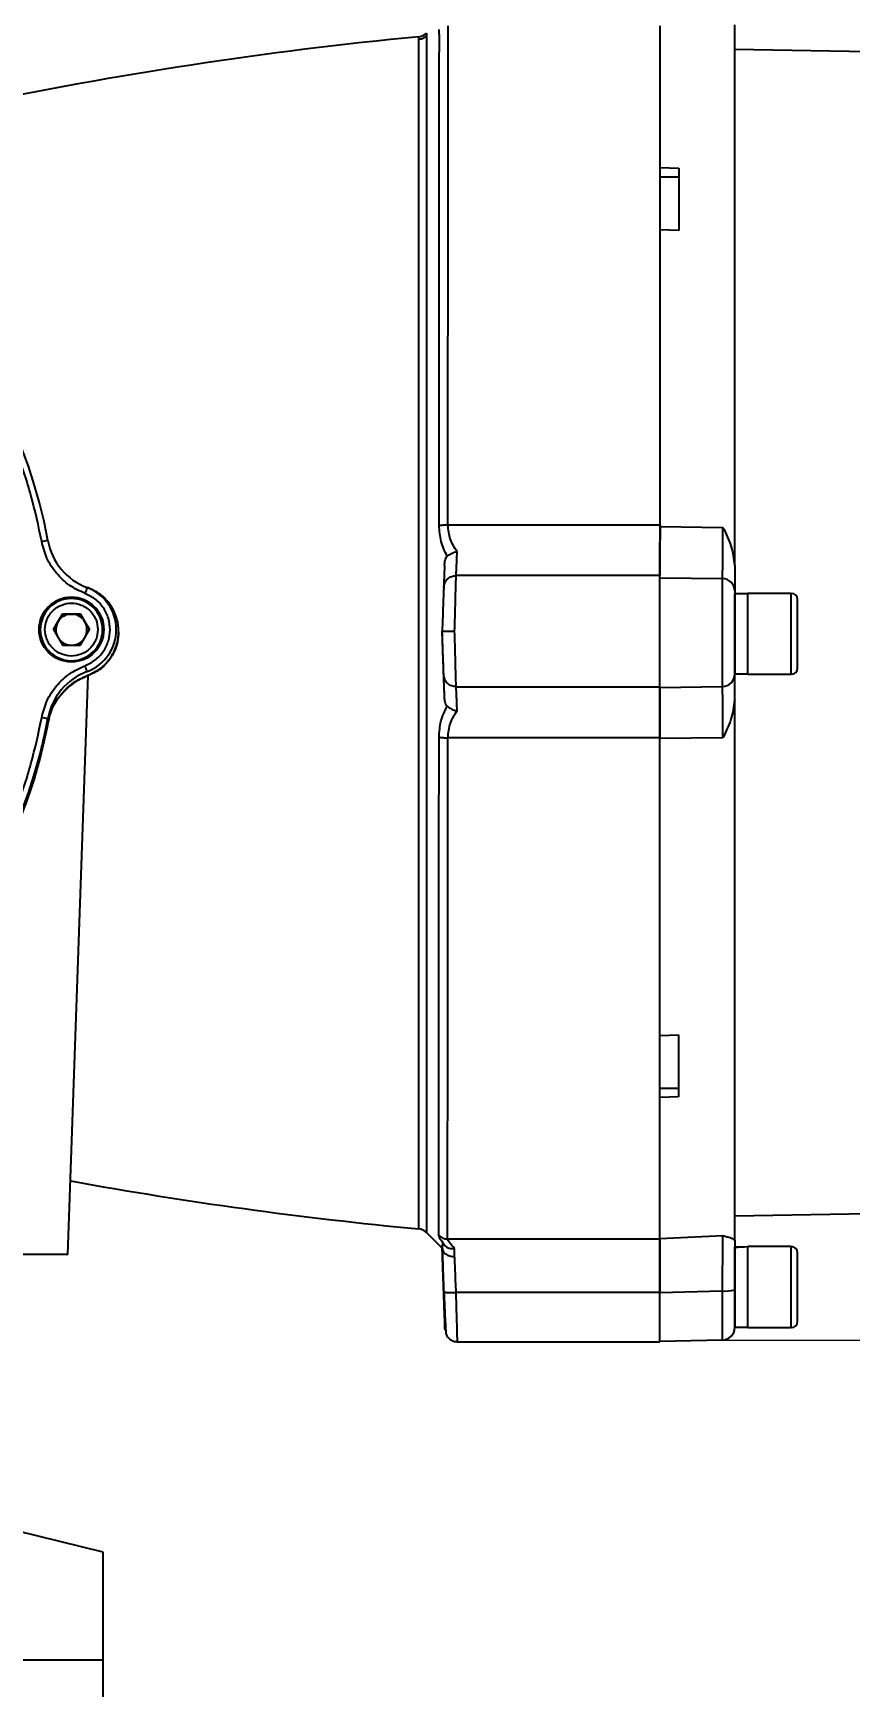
# Model space of a CAD drawing. Header units: millimetres. Extents: x 5659 to 7608, y 3628 to 5007.
# Drawn here: x 7115.7 to 7247, y 4598.3 to 4864.2 of the extents above; entities that cross this region are included whole.
import ezdxf

# ---------------------------------------------------------------- set-up
doc = ezdxf.new("R2010")
doc.units = ezdxf.units.MM
doc.layers.add('AM_5', color=3, linetype='Continuous', lineweight=25)
doc.styles.add('SLDTEXTSTYLE1', font='txt.shx', dxfattribs={"width": 0.7, "bigfont": 'gbcbig.shx'})
doc.dimstyles.new('SLDDIMSTYLE12$0', dxfattribs={"dimtxt": 12, "dimasz": 10, "dimexe": 0, "dimexo": 0.0625, "dimgap": 0.875, "dimtad": 1, "dimdec": 1, "dimlfac": 1.8, "dimrnd": 1e-09, "dimzin": 12, "dimdsep": 46, "dimtxsty": 'SLDTEXTSTYLE1', "dimcen": 0.09, "dimdle": 8.16, "dimclrd": 3, "dimclre": 3, "dimadec": 0, "dimazin": 3, "dimtfac": 1, "dimtdec": 1, "dimtofl": 0, "dimtmove": 0, "dimatfit": 3, "dimfxl": 0, "dimfrac": 2, "dimtolj": 1, "dimlwd": 5, "dimlwe": 5, "dimarcsym": 0})

# ---------------------------------------------------------------- blocks, each defined once
blk = doc.blocks.new('*D68')
at = {"layer": 'AM_5', "color": 3, "lineweight": 5, "transparency": 16777216}
blk.add_line((7226.54, 4881.54), (7421.96, 4881.54), dxfattribs=at)
at = {"layer": 'AM_5', "color": 3, "linetype": 'Continuous', "lineweight": 5, "transparency": 16777216}
for p, q in [((7421.96, 4871.54), (7421.96, 4664.11)), ((7226.54, 4654.11), (7421.96, 4654.11))]:
    blk.add_line(p, q, dxfattribs=at)
at = {"layer": 'AM_5', "color": 3, "transparency": 16777216}
for points in [[(7420.29, 4871.54), (7423.63, 4871.54), (7421.96, 4881.54)], [(7420.29, 4664.11), (7423.63, 4664.11), (7421.96, 4654.11)]]:
    blk.add_solid(points, dxfattribs=at)
at = {"layer": 'Defpoints', "color": 0, "transparency": 16777216}
for p in [(7226.48, 4881.54), (7226.48, 4654.11), (7421.96, 4654.11)]:
    blk.add_point(p, dxfattribs=at)
at = {"layer": 'AM_5', "color": 0, "transparency": 16777216, "insert": (7415.09, 4767.83), "char_height": 12, "attachment_point": 5, "rotation": 90, "style": 'SLDTEXTSTYLE1'}
blk.add_mtext('\\A1;230', dxfattribs=at)

msp = doc.modelspace()

# ---------------------------------------------------------------- linework, layer by layer
at = {"color": 7, "linetype": 'Continuous', "lineweight": 25}
for p, q in [((7357.97, 4859.305), (7228.444, 4861.566)), ((7216.444, 4842.575), (7219.444, 4842.464)), ((7219.444, 4841.04), (7216.444, 4841.04)), ((7219.444, 4832.469), (7216.444, 4832.58)), ((7182.363, 4785.158), (7216.444, 4785.158)), ((7216.444, 4784.854), (7226.548, 4784.735)), ((7216.443, 4776.983), (7183.687, 4776.984)), ((7216.443, 4776.652), (7226.478, 4776.503)), ((7226.478, 4759.149), (7226.478, 4776.503)), ((7230.543, 4774.061), (7228.443, 4774.061)), ((7228.443, 4761.181), (7228.443, 4774.061)), ((7237.543, 4774.121), (7230.543, 4774.121)), ((7230.543, 4761.121), (7230.543, 4774.121)), ((7230.543, 4761.181), (7230.543, 4774.061)), ((7237.543, 4761.121), (7237.543, 4774.121)), ((7120.423, 4770.805), (7118.979, 4768.305)), ((7118.981, 4768.302), (7119.701, 4769.549)), ((7119.701, 4769.549), (7120.423, 4770.799)), ((7123.31, 4770.805), (7120.423, 4770.805)), ((7120.423, 4770.799), (7120.423, 4770.805)), ((7120.423, 4770.799), (7121.866, 4770.799)), ((7121.866, 4770.799), (7123.31, 4770.799)), ((7124.753, 4768.305), (7123.31, 4770.805)), ((7123.31, 4770.805), (7123.31, 4770.799)), ((7123.31, 4770.799), (7124.031, 4769.549)), ((7124.031, 4769.549), (7124.751, 4768.302)), ((7116.866, 4768.303), (7116.866, 4768.292)), ((7118.979, 4768.305), (7120.423, 4765.805)), ((7123.309, 4765.805), (7124.753, 4768.305)), ((7126.866, 4768.292), (7126.866, 4768.303)), ((7129.066, 4768.273), (7129.066, 4768.307)), ((7129.443, 4767.937), (7129.443, 4768.008)), ((7181.443, 4768.066), (7181.443, 4768.038)), ((7120.423, 4765.805), (7123.309, 4765.805)), ((7124.398, 4761.567), (7124.398, 4761.533)), ((7121.311, 4667.88), (7124.561, 4760.916)), ((7124.508, 4760.96), (7124.508, 4760.889)), ((7183.687, 4759.123), (7216.443, 4759.122)), ((7216.443, 4759), (7226.478, 4759.149)), ((7228.443, 4761.181), (7230.543, 4761.181)), ((7230.543, 4761.121), (7237.543, 4761.121)), ((7118.075, 4753.961), (7118.075, 4753.995)), ((7118.294, 4754.06), (7118.097, 4753.317)), ((7216.443, 4750.911), (7182.349, 4750.911)), ((7226.548, 4750.917), (7216.443, 4750.798)), ((7216.443, 4703.072), (7219.443, 4703.183)), ((7219.443, 4693.188), (7216.443, 4693.077)), ((7216.56, 4694.612), (7219.443, 4694.612)), ((7228.443, 4674.086), (7357.969, 4676.346)), ((7177.695, 4671.969), (7177.695, 4671.97)), ((7178.917, 4671.397), (7181.449, 4668.863)), ((7178.921, 4671.393), (7181.443, 4668.869)), ((7178.921, 4671.393), (7178.922, 4671.392)), ((7181.443, 4669.496), (7181.443, 4668.893)), ((7181.443, 4668.873), (7181.443, 4668.893)), ((7181.443, 4668.849), (7181.443, 4668.87)), ((7181.443, 4668.869), (7181.443, 4668.868)), ((7181.443, 4668.868), (7181.443, 4668.869)), ((7181.444, 4668.843), (7181.443, 4668.849)), ((7182.315, 4670.355), (7216.443, 4670.355)), ((7216.443, 4670.406), (7226.548, 4670.923)), ((7228.443, 4668.946), (7228.443, 4669.061)), ((7228.443, 4656.181), (7228.443, 4668.946)), ((7237.543, 4669.121), (7230.543, 4669.121)), ((7230.543, 4662.621), (7230.543, 4669.121)), ((7230.543, 4656.181), (7230.543, 4669.058)), ((7237.543, 4662.621), (7237.543, 4669.121)), ((7181.687, 4661.903), (7181.755, 4661.863)), ((7216.443, 4661.729), (7183.685, 4661.729)), ((7216.443, 4661.755), (7226.478, 4662.005)), ((7226.478, 4654.111), (7226.478, 4662.005)), ((7230.543, 4656.121), (7230.543, 4662.621)), ((7237.543, 4656.121), (7237.543, 4662.621)), ((7228.443, 4656.181), (7230.543, 4656.181)), ((7230.543, 4656.121), (7237.543, 4656.121)), ((7183.899, 4653.826), (7216.443, 4653.826)), ((7216.443, 4653.936), (7226.478, 4654.111)), ((7126.943, 4602.663), (7039.443, 4602.663)), ((7126.943, 4585.663), (7126.943, 4602.663))]:
    msp.add_line(p, q, dxfattribs=at)
at = {"linetype": 'ByBlock'}
for p, q in [((7126.943, 4620), (7103.914, 4625.651)), ((7126.943, 4602.663), (7126.943, 4620))]:
    msp.add_line(p, q, dxfattribs=at)
at = {"color": 7, "linetype": 'Continuous', "lineweight": 25, "flags": 128}
msp.add_lwpolyline([(7183.443, 4667.525), (7183.443, 4667.704), (7183.443, 4667.879), (7183.443, 4668.049), (7183.443, 4668.213), (7183.443, 4668.373), (7183.443, 4668.528), (7183.443, 4668.678), (7183.443, 4668.822)], dxfattribs=at)
at = {"color": 7, "linetype": 'Continuous', "lineweight": 25}
msp.add_circle((7121.866, 4768.309), 5.2, dxfattribs=at)
for centre, radius, start, end in [((7240.554, 4209.732), 656.897, 95.489386, 101.924805), ((7177.524, 4865.607), 2, 275.4893, 315.06662), ((7039.366, 4768.307), 80, 10.30617, 79.69396), ((7138.572, 4665.71), 118.693, 99.94425, 100.42679), ((7127.914, 4784.409), 10, 190.30615, 249.41337), ((7433.178, 4658.267), 330.126, 159.28349, 159.4567), ((7121.866, 4768.307), 7.2, 359.99987, 69.41339), ((7226.448, 4774.507), 1.995, 0.12453, 89.12989), ((7121.866, 4768.292), 5.2, 0.00011, 179.99974), ((7121.866, 4768.303), 5, 359.99995, 179.99959), ((7237.543, 4773.121), 1, 359.99969, 89.99969), ((7121.866, 4768.299), 2.5, 149.99962, 207.09742), ((7121.866, 4768.299), 2.5, 89.99966, 149.9996), ((7121.866, 4768.299), 2.5, 29.99978, 89.99971), ((7121.866, 4768.299), 2.5, 332.90197, 29.99975), ((7121.866, 4768.303), 5, 179.99978, 359.99975), ((7121.866, 4768.292), 5, 179.99978, 359.99975), ((7121.866, 4768.299), 2.5, 212.9021, 265.89476), ((7121.866, 4768.299), 2.5, 274.10462, 327.09726), ((7121.866, 4768.307), 7.2, 290.58661, 359.99981), ((7127.914, 4752.205), 10, 110.58663, 169.69385), ((6810.502, 4644.468), 335.026, 20.45808, 20.62944), ((7237.543, 4762.121), 1, 269.99969, 359.99969), ((7226.448, 4761.145), 1.995, 270.86948, 359.87485), ((7039.366, 4768.307), 80, 280.30604, 349.69383), ((7039.366, 4768.273), 80, 342.76842, 349.69388), ((7096.043, 4637.024), 119.028, 79.33268, 79.81423), ((7127.914, 4752.171), 10, 168.01767, 169.69388), ((7039.444, 4767.935), 80, 281.36448, 349.47139), ((7239.266, 5325.975), 656.897, 259.692209, 264.621686), ((7177.507, 4669.978), 2, 45.01628, 84.62182), ((7177.507, 4669.978), 2, 44.96902, 84.62197), ((7237.543, 4668.121), 1, 359.99969, 89.99969), ((7226.959, 4667.334), 5.35, 264.84135, 286.10349), ((7226.443, 4656.11), 2, 270.99969, 359.99969), ((7237.543, 4657.121), 1, 269.99969, 359.99969)]:
    msp.add_arc(centre, radius, start, end, dxfattribs=at)
for centre, major_axis, ratio, start_param, end_param in [((7181.566, 4764.323), (-3.458, 99.039), 0.0000745, 4.6429335, 4.7499054), ((7178.106, 4764.444), (-3.337, 95.576), 0.0000745, 3.1448209, 3.1516235), ((7228.443, 4662.621), (11.154, 0), 0.5773503, 1.4765235, 1.5707963), ((7230.543, 4662.621), (11.154, 0), 0.5773503, 1.5707963, 1.760193)]:
    msp.add_ellipse(centre, major_axis=major_axis, ratio=ratio, start_param=start_param, end_param=end_param, dxfattribs=at)
for points, knots in [([(7182.363, 4785.158), (7182.365, 4788.115), (7182.367, 4793.963), (7182.371, 4802.388), (7182.374, 4810.368), (7182.378, 4818.646), (7182.381, 4827.01), (7182.384, 4835.183), (7182.388, 4842.348), (7182.39, 4848.508), (7182.392, 4853.681), (7182.394, 4857.911), (7182.396, 4861.229), (7182.397, 4863.762), (7182.398, 4864.842), (7182.398, 4865.37)], [0, 0, 0, 0, 0.07474512, 0.1478589, 0.21934128, 0.28919219, 0.37976848, 0.46744598, 0.55222439, 0.63410347, 0.71308294, 0.78916257, 0.86234211, 0.93262132, 1, 1, 1, 1]), ([(7216.444, 4852.714), (7216.444, 4852.801), (7216.444, 4854.518), (7216.444, 4857.233), (7216.444, 4860.743), (7216.444, 4863.479), (7216.444, 4864.657), (7216.444, 4865.246)], [0, 0, 0, 0, 0.0131672, 0.2598754, 0.5065836, 0.7532918, 1, 1, 1, 1]), ([(7177.695, 4671.97), (7177.695, 4672.059), (7177.695, 4672.24), (7177.695, 4673.586), (7177.695, 4675.752), (7177.696, 4678.833), (7177.696, 4682.817), (7177.697, 4686.525), (7177.697, 4689.369), (7177.697, 4691.001), (7177.697, 4692.704), (7177.697, 4694.478), (7177.697, 4696.323), (7177.698, 4698.236), (7177.698, 4701.123), (7177.698, 4705.297), (7177.699, 4711.161), (7177.7, 4718.026), (7177.701, 4724.971), (7177.702, 4731.744), (7177.702, 4738.114), (7177.703, 4744.963), (7177.704, 4752.275), (7177.704, 4760.022), (7177.705, 4768.037), (7177.706, 4776.042), (7177.707, 4783.757), (7177.707, 4791.041), (7177.708, 4797.868), (7177.708, 4804.22), (7177.709, 4810.305), (7177.71, 4816.076), (7177.71, 4821.489), (7177.711, 4825.348), (7177.711, 4827.903), (7177.712, 4829.349), (7177.712, 4830.735), (7177.712, 4832.063), (7177.712, 4833.334), (7177.712, 4834.55), (7177.713, 4837.667), (7177.713, 4842.391), (7177.714, 4848.115), (7177.714, 4852.96), (7177.715, 4856.905), (7177.715, 4859.951), (7177.715, 4862.082), (7177.715, 4863.391), (7177.715, 4863.542), (7177.715, 4863.616)], [0, 0, 0, 0, 0.0296529, 0.0597596, 0.0903203, 0.121335, 0.1528036, 0.1847262, 0.1939339, 0.2031788, 0.2124607, 0.2217798, 0.231136, 0.2405293, 0.2499597, 0.2723294, 0.297237, 0.3246821, 0.3546643, 0.3760668, 0.3985975, 0.4222564, 0.4470433, 0.4729582, 0.5000012, 0.5269362, 0.5527631, 0.5774817, 0.6010919, 0.6235936, 0.6449867, 0.6676297, 0.6888821, 0.7087436, 0.7151195, 0.7213375, 0.7273978, 0.7333003, 0.739045, 0.7446319, 0.750061, 0.7827354, 0.8150007, 0.8468569, 0.878304, 0.9093419, 0.9399706, 0.97019, 1, 1, 1, 1]), ([(7178.946, 4863.75), (7178.767, 4863.599), (7178.408, 4863.297), (7177.946, 4863.211), (7177.715, 4863.168)], [0, 0, 0, 0, 0.49992892, 1, 1, 1, 1]), ([(7178.94, 4863.739), (7178.94, 4863.351), (7178.94, 4862.571), (7178.94, 4860.243), (7178.939, 4857.086), (7178.939, 4853.052), (7178.938, 4848.202), (7178.938, 4842.577), (7178.937, 4836.233), (7178.937, 4829.23), (7178.936, 4821.635), (7178.935, 4813.523), (7178.934, 4804.97), (7178.933, 4796.059), (7178.932, 4786.877), (7178.931, 4777.511), (7178.931, 4768.051), (7178.93, 4758.589), (7178.929, 4749.215), (7178.928, 4740.021), (7178.927, 4731.093), (7178.926, 4722.519), (7178.925, 4714.38), (7178.925, 4706.756), (7178.924, 4699.719), (7178.923, 4693.337), (7178.923, 4687.671), (7178.922, 4682.777), (7178.922, 4678.702), (7178.922, 4675.48), (7178.921, 4673.164), (7178.921, 4671.692), (7178.921, 4671.493), (7178.921, 4671.393)], [0, 0, 0, 0, 0.03199971, 0.06426639, 0.09653306, 0.12879974, 0.16106642, 0.19333309, 0.22559977, 0.25786645, 0.29013312, 0.3223998, 0.35466647, 0.38693315, 0.41919983, 0.4514665, 0.48373318, 0.51599986, 0.54826653, 0.58053321, 0.61279988, 0.64506656, 0.67733324, 0.70959991, 0.74186659, 0.77413327, 0.80639994, 0.83866662, 0.87093329, 0.90319997, 0.93546665, 0.96773332, 1, 1, 1, 1]), ([(7178.94, 4864.185), (7178.94, 4864.189), (7178.94, 4864.194), (7178.94, 4863.743), (7178.94, 4863.739)], [0, 0, 0, 0, 0.9916131, 1, 1, 1, 1]), ([(7180.949, 4785.056), (7180.95, 4787.792), (7180.952, 4793.167), (7180.955, 4800.881), (7180.958, 4808.113), (7180.961, 4814.833), (7180.964, 4821.036), (7180.967, 4827.594), (7180.97, 4834.252), (7180.973, 4840.721), (7180.976, 4846.161), (7180.978, 4850.66), (7180.98, 4854.32), (7180.982, 4857.244), (7180.983, 4859.537), (7180.984, 4861.455), (7180.984, 4862.956), (7180.984, 4864.068), (7180.983, 4864.575), (7180.983, 4864.793)], [0, 0, 0, 0, 0.069544, 0.1366662, 0.2013664, 0.2636441, 0.3234991, 0.380931, 0.462516, 0.5386511, 0.6093347, 0.6745656, 0.7343428, 0.7886652, 0.8375319, 0.880942, 0.9303299, 0.9700165, 1, 1, 1, 1]), ([(7216.444, 4842.575), (7216.444, 4844.521), (7216.444, 4846.563), (7216.444, 4848.263), (7216.444, 4848.344)], [0, 0, 0, 0, 0.9524087, 1, 1, 1, 1]), ([(7117.092, 4782.443), (7116.565, 4784.939), (7115.503, 4789.976), (7112.964, 4797.353), (7109.695, 4804.595), (7105.632, 4811.574), (7100.821, 4818.177), (7095.328, 4824.271), (7089.234, 4829.763), (7082.631, 4834.575), (7075.652, 4838.638), (7068.41, 4841.907), (7061.033, 4844.446), (7055.996, 4845.508), (7053.5, 4846.034)], [0, 0, 0, 0, 0.07995876, 0.16137147, 0.24414236, 0.32889261, 0.41421659, 0.49999999, 0.58577836, 0.67110241, 0.75585763, 0.83862366, 0.92003884, 1, 1, 1, 1]), ([(7216.444, 4832.58), (7216.444, 4833.813), (7216.444, 4836.798), (7216.444, 4839.471), (7216.444, 4841.04)], [0, 0, 0, 0, 0.4130428, 1, 1, 1, 1]), ([(7180.949, 4785.056), (7181.046, 4785.071), (7181.241, 4785.102), (7181.593, 4785.134), (7181.972, 4785.155), (7182.234, 4785.157), (7182.363, 4785.158)], [0, 0, 0, 0, 0.2475722, 0.5, 0.7524278, 1, 1, 1, 1]), ([(7182.254, 4780.094), (7181.875, 4780.854), (7181.139, 4782.329), (7181.011, 4784.165), (7180.949, 4785.056)], [0, 0, 0, 0, 0.5146876, 1, 1, 1, 1]), ([(7183.849, 4780.839), (7183.432, 4781.461), (7182.606, 4782.693), (7182.444, 4784.342), (7182.363, 4785.158)], [0, 0, 0, 0, 0.5050283, 1, 1, 1, 1]), ([(7216.443, 4776.652), (7216.443, 4776.878), (7216.443, 4777.33), (7216.443, 4779.209), (7216.444, 4781.754), (7216.444, 4783.82), (7216.444, 4784.854)], [0, 0, 0, 0, 0.2500652, 0.4994456, 0.7493864, 1, 1, 1, 1]), ([(7226.478, 4776.503), (7226.484, 4776.599), (7226.495, 4776.783), (7226.508, 4777.385), (7226.518, 4778.001), (7226.526, 4778.543), (7226.537, 4779.638), (7226.546, 4781.596), (7226.547, 4783.703), (7226.548, 4784.735)], [0, 0, 0, 0, 0.1490589, 0.284486, 0.365253, 0.4374072, 0.5004523, 0.7554674, 1, 1, 1, 1]), ([(7226.548, 4784.735), (7227.035, 4783.763), (7228.005, 4781.83), (7228.298, 4779.683), (7228.443, 4778.615)], [0, 0, 0, 0, 0.5024427, 1, 1, 1, 1]), ([(7124.046, 4774.113), (7123.199, 4774.504), (7121.477, 4775.299), (7119.385, 4777.289), (7117.8, 4779.703), (7117.325, 4781.54), (7117.092, 4782.443)], [0, 0, 0, 0, 0.2457963, 0.5, 0.7542037, 1, 1, 1, 1]), ([(7181.814, 4778.635), (7181.834, 4778.905), (7181.866, 4779.309), (7182.029, 4779.786), (7182.16, 4780), (7182.239, 4780.079), (7182.254, 4780.094)], [0, 0, 0, 0, 0.5019977, 0.7519527, 0.9535485, 1, 1, 1, 1]), ([(7182.254, 4780.094), (7182.352, 4780.178), (7182.554, 4780.35), (7182.945, 4780.565), (7183.385, 4780.739), (7183.694, 4780.805), (7183.849, 4780.839)], [0, 0, 0, 0, 0.2386671, 0.4926942, 0.7442037, 1, 1, 1, 1]), ([(7183.687, 4776.984), (7183.692, 4777.093), (7183.702, 4777.318), (7183.736, 4778.119), (7183.784, 4779.262), (7183.827, 4780.307), (7183.849, 4780.839)], [0, 0, 0, 0, 0.2356127, 0.4808109, 0.7356041, 1, 1, 1, 1]), ([(7181.814, 4778.635), (7181.798, 4778.183), (7181.766, 4777.277), (7181.729, 4776.231), (7181.701, 4775.426), (7181.693, 4775.187), (7181.688, 4775.068)], [0, 0, 0, 0, 0.2423696, 0.4853152, 0.7431963, 1, 1, 1, 1]), ([(7228.443, 4778.615), (7228.443, 4778.063), (7228.443, 4776.961), (7228.443, 4775.742), (7228.443, 4774.855), (7228.443, 4774.626), (7228.443, 4774.512)], [0, 0, 0, 0, 0.250755, 0.4999887, 0.7492331, 1, 1, 1, 1]), ([(7181.688, 4775.068), (7181.682, 4774.875), (7181.668, 4774.488), (7181.61, 4772.829), (7181.533, 4770.618), (7181.473, 4768.916), (7181.443, 4768.066)], [0, 0, 0, 0, 0.2501088, 0.5000493, 0.7500207, 1, 1, 1, 1]), ([(7181.689, 4775.068), (7181.724, 4775.312), (7181.797, 4775.819), (7182.265, 4776.463), (7182.93, 4776.903), (7183.441, 4776.958), (7183.687, 4776.984)], [0, 0, 0, 0, 0.2409388, 0.5005407, 0.7598409, 1, 1, 1, 1]), ([(7183.445, 4768.07), (7183.465, 4768.816), (7183.499, 4770.07), (7183.555, 4772.122), (7183.613, 4774.273), (7183.667, 4776.264), (7183.681, 4776.749), (7183.687, 4776.984)], [0, 0, 0, 0, 0.1721657, 0.2895759, 0.5005369, 0.7581236, 1, 1, 1, 1]), ([(7216.443, 4763.576), (7216.443, 4764.001), (7216.443, 4765.329), (7216.443, 4768.09), (7216.443, 4771.321), (7216.443, 4774.14), (7216.443, 4776.245), (7216.443, 4776.737), (7216.443, 4776.983)], [0, 0, 0, 0, 0.0861586, 0.2689269, 0.4516951, 0.6344634, 0.8172317, 1, 1, 1, 1]), ([(7117.616, 4768.305), (7117.673, 4768.84), (7117.76, 4769.662), (7118.29, 4770.652), (7118.839, 4771.332), (7119.52, 4771.884), (7120.509, 4772.397), (7121.866, 4772.658), (7123.223, 4772.397), (7124.213, 4771.884), (7124.894, 4771.332), (7125.442, 4770.652), (7125.972, 4769.662), (7126.059, 4768.84), (7126.116, 4768.305)], [0, 0, 0, 0, 0.11972842, 0.18418033, 0.25, 0.31581967, 0.38027158, 0.5, 0.61972842, 0.68418033, 0.75, 0.81581967, 0.88027158, 1, 1, 1, 1]), ([(7128.066, 4768.309), (7128.014, 4768.921), (7127.906, 4770.173), (7127.036, 4771.89), (7125.735, 4773.308), (7124.6, 4773.849), (7124.046, 4774.113)], [0, 0, 0, 0, 0.24417795, 0.5, 0.75582205, 1, 1, 1, 1]), ([(7238.543, 4762.121), (7238.543, 4762.194), (7238.543, 4762.307), (7238.543, 4762.993), (7238.543, 4763.703), (7238.543, 4764.584), (7238.543, 4765.864), (7238.543, 4767.621), (7238.543, 4769.377), (7238.543, 4770.657), (7238.543, 4771.538), (7238.543, 4772.248), (7238.543, 4772.934), (7238.543, 4773.047), (7238.543, 4773.121)], [0, 0, 0, 0, 0.1197284, 0.1841803, 0.25, 0.3158197, 0.3802716, 0.5, 0.6197284, 0.6841803, 0.75, 0.8158197, 0.8802716, 1, 1, 1, 1]), ([(7126.116, 4768.305), (7126.059, 4767.77), (7125.972, 4766.948), (7125.442, 4765.958), (7124.894, 4765.278), (7124.213, 4764.726), (7123.223, 4764.213), (7121.866, 4763.952), (7120.509, 4764.213), (7119.52, 4764.726), (7118.839, 4765.278), (7118.29, 4765.958), (7117.76, 4766.948), (7117.673, 4767.77), (7117.616, 4768.305)], [0, 0, 0, 0, 0.1197284, 0.1841803, 0.25, 0.3158197, 0.3802716, 0.5, 0.6197284, 0.6841803, 0.75, 0.8158197, 0.8802716, 1, 1, 1, 1]), ([(7124.046, 4762.505), (7124.6, 4762.769), (7125.735, 4763.311), (7127.036, 4764.729), (7127.906, 4766.445), (7128.014, 4767.698), (7128.066, 4768.309)], [0, 0, 0, 0, 0.244178, 0.5, 0.755822, 1, 1, 1, 1]), ([(7129.443, 4767.937), (7129.408, 4767.38), (7129.341, 4766.346), (7128.775, 4764.681), (7127.789, 4763.095), (7126.291, 4761.694), (7125.096, 4761.154), (7124.508, 4760.889)], [0, 0, 0, 0, 0.1824675, 0.3387374, 0.5719456, 0.7894595, 1, 1, 1, 1]), ([(7181.443, 4768.066), (7181.463, 4768.066), (7181.496, 4768.067), (7181.714, 4768.068), (7181.982, 4768.069), (7182.328, 4768.069), (7182.808, 4768.068), (7183.194, 4768.069), (7183.445, 4768.07)], [0, 0, 0, 0, 0.2060336, 0.3367467, 0.4847907, 0.6326865, 0.7619928, 1, 1, 1, 1]), ([(7181.688, 4761.037), (7181.682, 4761.236), (7181.668, 4761.633), (7181.61, 4763.306), (7181.532, 4765.521), (7181.473, 4767.217), (7181.443, 4768.066)], [0, 0, 0, 0, 0.2517027, 0.5016332, 0.7507978, 1, 1, 1, 1]), ([(7183.687, 4759.123), (7183.681, 4759.363), (7183.667, 4759.86), (7183.613, 4761.87), (7183.555, 4764.028), (7183.499, 4766.076), (7183.465, 4767.326), (7183.445, 4768.07)], [0, 0, 0, 0, 0.2427621, 0.5013465, 0.7114494, 0.8284362, 1, 1, 1, 1]), ([(7117.092, 4754.176), (7117.325, 4755.079), (7117.8, 4756.915), (7119.385, 4759.329), (7121.477, 4761.319), (7123.199, 4762.114), (7124.046, 4762.505)], [0, 0, 0, 0, 0.2457963, 0.5, 0.7542037, 1, 1, 1, 1]), ([(7124.508, 4760.889), (7123.682, 4760.523), (7121.973, 4759.764), (7120.713, 4758.381), (7120.062, 4757.666)], [0, 0, 0, 0, 0.4833289, 1, 1, 1, 1]), ([(7183.687, 4759.122), (7183.441, 4759.149), (7182.929, 4759.203), (7182.265, 4759.643), (7181.797, 4760.287), (7181.724, 4760.793), (7181.688, 4761.037)], [0, 0, 0, 0, 0.2401596, 0.4994595, 0.7590609, 1, 1, 1, 1]), ([(7181.813, 4757.45), (7181.797, 4757.912), (7181.765, 4758.837), (7181.728, 4759.885), (7181.701, 4760.679), (7181.693, 4760.917), (7181.688, 4761.037)], [0, 0, 0, 0, 0.2474466, 0.4951672, 0.7474842, 1, 1, 1, 1]), ([(7183.849, 4755.251), (7183.827, 4755.783), (7183.783, 4756.829), (7183.736, 4757.974), (7183.702, 4758.781), (7183.692, 4759.01), (7183.687, 4759.123)], [0, 0, 0, 0, 0.26432, 0.5190878, 0.7643113, 1, 1, 1, 1]), ([(7216.443, 4750.798), (7216.443, 4751.83), (7216.443, 4753.892), (7216.443, 4756.436), (7216.443, 4758.318), (7216.443, 4758.773), (7216.443, 4759)], [0, 0, 0, 0, 0.2500466, 0.4994486, 0.7493959, 1, 1, 1, 1]), ([(7226.548, 4750.917), (7226.547, 4751.951), (7226.547, 4753.344), (7226.541, 4754.878), (7226.537, 4755.759), (7226.531, 4756.598), (7226.521, 4757.424), (7226.509, 4758.206), (7226.495, 4758.868), (7226.484, 4759.053), (7226.478, 4759.149)], [0, 0, 0, 0, 0.2442896, 0.329036, 0.4144898, 0.500125, 0.5979924, 0.7157703, 0.8510724, 1, 1, 1, 1]), ([(7228.443, 4757.036), (7228.443, 4757.589), (7228.443, 4758.691), (7228.443, 4759.91), (7228.443, 4760.797), (7228.443, 4761.025), (7228.443, 4761.14)], [0, 0, 0, 0, 0.250755, 0.4999887, 0.7492331, 1, 1, 1, 1]), ([(7182.252, 4755.997), (7182.189, 4756.073), (7182.04, 4756.253), (7181.869, 4756.762), (7181.835, 4757.182), (7181.813, 4757.45)], [0, 0, 0, 0, 0.2096697, 0.4969081, 1, 1, 1, 1]), ([(7228.443, 4757.036), (7228.298, 4755.968), (7228.005, 4753.822), (7227.035, 4751.889), (7226.548, 4750.917)], [0, 0, 0, 0, 0.4975573, 1, 1, 1, 1]), ([(7053.5, 4690.584), (7055.996, 4691.11), (7061.033, 4692.173), (7068.41, 4694.711), (7075.652, 4697.981), (7082.631, 4702.043), (7089.234, 4706.855), (7095.328, 4712.347), (7100.82, 4718.441), (7105.632, 4725.044), (7109.695, 4732.023), (7112.964, 4739.265), (7115.503, 4746.642), (7116.565, 4751.68), (7117.092, 4754.176)], [0, 0, 0, 0, 0.0799588, 0.1613715, 0.2441424, 0.3288926, 0.4142166, 0.5, 0.5857784, 0.6711024, 0.7558576, 0.8386237, 0.9200388, 1, 1, 1, 1]), ([(7180.934, 4751.012), (7180.994, 4751.881), (7181.12, 4753.726), (7181.86, 4755.211), (7182.252, 4755.997)], [0, 0, 0, 0, 0.4710631, 1, 1, 1, 1]), ([(7182.252, 4755.997), (7182.341, 4755.92), (7182.524, 4755.761), (7182.862, 4755.569), (7183.303, 4755.374), (7183.638, 4755.298), (7183.849, 4755.251)], [0, 0, 0, 0, 0.2180112, 0.4512605, 0.6551007, 1, 1, 1, 1]), ([(7182.349, 4750.911), (7182.431, 4751.731), (7182.596, 4753.388), (7183.429, 4754.626), (7183.849, 4755.251)], [0, 0, 0, 0, 0.4949431, 1, 1, 1, 1]), ([(7180.9, 4670.933), (7180.9, 4671.474), (7180.9, 4672.578), (7180.901, 4675.152), (7180.903, 4678.509), (7180.905, 4682.774), (7180.907, 4687.973), (7180.91, 4694.147), (7180.913, 4701.311), (7180.916, 4709.463), (7180.92, 4717.79), (7180.923, 4726.019), (7180.927, 4733.939), (7180.93, 4742.292), (7180.933, 4748.085), (7180.934, 4751.012)], [0, 0, 0, 0, 0.0678553, 0.1385233, 0.2120041, 0.2882979, 0.3674046, 0.4493245, 0.5340576, 0.6216041, 0.7119641, 0.781597, 0.8528139, 0.9256148, 1, 1, 1, 1]), ([(7180.934, 4751.012), (7181.032, 4750.997), (7181.229, 4750.967), (7181.582, 4750.935), (7181.96, 4750.915), (7182.22, 4750.912), (7182.349, 4750.911)], [0, 0, 0, 0, 0.2497399, 0.5029105, 0.7545831, 1, 1, 1, 1]), ([(7182.315, 4670.355), (7182.315, 4670.895), (7182.315, 4671.998), (7182.316, 4674.564), (7182.318, 4677.916), (7182.32, 4682.18), (7182.322, 4687.386), (7182.325, 4693.578), (7182.328, 4700.774), (7182.331, 4708.976), (7182.335, 4717.364), (7182.338, 4725.662), (7182.342, 4733.657), (7182.345, 4742.097), (7182.348, 4747.951), (7182.349, 4750.911)], [0, 0, 0, 0, 0.06735202, 0.13760942, 0.210772, 0.28683951, 0.36581171, 0.44768837, 0.53246921, 0.62015397, 0.71074238, 0.78060555, 0.85210293, 0.92523443, 1, 1, 1, 1]), ([(7216.443, 4694.612), (7216.443, 4696.181), (7216.443, 4698.854), (7216.443, 4701.839), (7216.443, 4703.072)], [0, 0, 0, 0, 0.5869572, 1, 1, 1, 1]), ([(7181.894, 4669.251), (7181.6, 4669.643), (7181.036, 4670.394), (7180.943, 4670.759), (7180.9, 4670.933)], [0, 0, 0, 0, 0.5227417, 1, 1, 1, 1]), ([(7180.9, 4670.933), (7180.996, 4670.847), (7181.192, 4670.675), (7181.544, 4670.495), (7181.923, 4670.377), (7182.185, 4670.362), (7182.315, 4670.355)], [0, 0, 0, 0, 0.24757148, 0.49999997, 0.75242847, 1, 1, 1, 1]), ([(7181.443, 4669.496), (7181.456, 4669.522), (7181.475, 4669.558), (7181.638, 4669.461), (7181.765, 4669.365), (7181.862, 4669.28), (7181.894, 4669.251)], [0, 0, 0, 0, 0.5401867, 0.7445987, 0.9130344, 1, 1, 1, 1]), ([(7181.443, 4668.893), (7181.443, 4668.893), (7181.443, 4668.892), (7181.443, 4668.884), (7181.443, 4668.879), (7181.444, 4668.876)], [0, 0, 0, 0, 0.54335301, 0.77773033, 1, 1, 1, 1]), ([(7181.687, 4661.873), (7181.669, 4662.392), (7181.633, 4663.4), (7181.584, 4664.812), (7181.517, 4666.734), (7181.474, 4667.967), (7181.443, 4668.843)], [0, 0, 0, 0, 0.1994959, 0.3879677, 0.5656023, 1, 1, 1, 1]), ([(7181.444, 4668.876), (7181.476, 4668.705), (7181.542, 4668.356), (7181.984, 4667.906), (7182.528, 4667.649), (7183.037, 4667.538), (7183.307, 4667.529), (7183.443, 4667.525)], [0, 0, 0, 0, 0.2379715, 0.4837417, 0.7373053, 0.8676645, 1, 1, 1, 1]), ([(7181.444, 4668.876), (7181.453, 4668.599), (7181.472, 4668.045), (7181.505, 4667.125), (7181.548, 4665.875), (7181.608, 4664.152), (7181.66, 4662.682), (7181.687, 4661.903)], [0, 0, 0, 0, 0.144554, 0.2884649, 0.4330404, 0.6996445, 1, 1, 1, 1]), ([(7181.894, 4669.251), (7181.992, 4669.175), (7182.192, 4669.019), (7182.555, 4668.879), (7182.976, 4668.795), (7183.273, 4668.812), (7183.443, 4668.822)], [0, 0, 0, 0, 0.2404123, 0.494136, 0.7097519, 1, 1, 1, 1]), ([(7183.443, 4668.822), (7183.124, 4669.165), (7182.49, 4669.847), (7182.373, 4670.187), (7182.315, 4670.355)], [0, 0, 0, 0, 0.5038209, 1, 1, 1, 1]), ([(7216.443, 4661.755), (7216.443, 4662.801), (7216.443, 4664.889), (7216.443, 4667.538), (7216.443, 4669.559), (7216.443, 4670.124), (7216.443, 4670.406)], [0, 0, 0, 0, 0.2500652, 0.4994456, 0.7493864, 1, 1, 1, 1]), ([(7226.478, 4662.005), (7226.484, 4662.646), (7226.495, 4663.87), (7226.507, 4665.349), (7226.517, 4666.438), (7226.525, 4667.204), (7226.537, 4668.492), (7226.545, 4670.071), (7226.547, 4670.643), (7226.548, 4670.923)], [0, 0, 0, 0, 0.1490589, 0.284486, 0.365253, 0.4374072, 0.5004523, 0.7554674, 1, 1, 1, 1]), ([(7226.548, 4670.923), (7227.035, 4670.786), (7228.005, 4670.513), (7228.297, 4670.272), (7228.443, 4670.152)], [0, 0, 0, 0, 0.5024427, 1, 1, 1, 1]), ([(7228.443, 4670.152), (7228.443, 4669.618), (7228.443, 4668.554), (7228.443, 4666.597), (7228.443, 4664.468), (7228.443, 4662.953), (7228.443, 4662.194)], [0, 0, 0, 0, 0.250755, 0.4999887, 0.7492331, 1, 1, 1, 1]), ([(7183.685, 4661.729), (7183.659, 4662.358), (7183.609, 4663.556), (7183.525, 4665.587), (7183.474, 4666.779), (7183.443, 4667.525)], [0, 0, 0, 0, 0.2929993, 0.5575399, 1, 1, 1, 1]), ([(7238.543, 4662.621), (7238.543, 4663.313), (7238.543, 4664.377), (7238.543, 4665.657), (7238.543, 4666.538), (7238.543, 4667.248), (7238.543, 4667.934), (7238.543, 4668.047), (7238.543, 4668.121)], [0, 0, 0, 0, 0.2394568, 0.3683607, 0.5, 0.6316393, 0.7605432, 1, 1, 1, 1]), ([(7181.687, 4661.903), (7181.713, 4661.162), (7181.749, 4660.108), (7181.779, 4659.245), (7181.788, 4658.989)], [0, 0, 0, 0, 0.7030079, 1, 1, 1, 1]), ([(7181.9, 4655.792), (7181.9, 4655.779), (7181.905, 4655.645), (7181.885, 4656.205), (7181.838, 4657.558), (7181.767, 4659.568), (7181.715, 4661.06), (7181.687, 4661.873)], [0, 0, 0, 0, 0.0250103, 0.2767599, 0.5516114, 0.7552959, 1, 1, 1, 1]), ([(7181.72, 4661.861), (7181.758, 4660.946), (7181.801, 4659.88), (7181.839, 4659.057), (7181.844, 4658.941)], [0, 0, 0, 0, 0.8585954, 1, 1, 1, 1]), ([(7181.755, 4661.863), (7181.771, 4661.847), (7181.806, 4661.816), (7182.009, 4661.78), (7182.264, 4661.75), (7182.585, 4661.73), (7183.049, 4661.715), (7183.435, 4661.724), (7183.685, 4661.729)], [0, 0, 0, 0, 0.1418227, 0.2872629, 0.4357711, 0.5842791, 0.7297183, 1, 1, 1, 1]), ([(7183.9, 4653.826), (7183.897, 4653.937), (7183.89, 4654.163), (7183.845, 4655.855), (7183.788, 4657.913), (7183.735, 4659.899), (7183.703, 4661.098), (7183.685, 4661.729)], [0, 0, 0, 0, 0.2425723, 0.4965909, 0.7186726, 0.852027, 1, 1, 1, 1]), ([(7238.543, 4657.121), (7238.543, 4657.194), (7238.543, 4657.307), (7238.543, 4657.993), (7238.543, 4658.703), (7238.543, 4659.584), (7238.543, 4660.864), (7238.543, 4661.929), (7238.543, 4662.621)], [0, 0, 0, 0, 0.2394568, 0.3683607, 0.5, 0.6316393, 0.7605432, 1, 1, 1, 1]), ([(7181.788, 4658.989), (7181.798, 4658.72), (7181.834, 4657.675), (7181.869, 4656.679), (7181.896, 4655.905), (7181.898, 4655.834), (7181.9, 4655.792)], [0, 0, 0, 0, 0.1366127, 0.5304205, 0.7239453, 1, 1, 1, 1]), ([(7181.844, 4658.941), (7181.873, 4658.301), (7181.936, 4656.888), (7182.013, 4655.435), (7182.044, 4655.174), (7182.059, 4655.043)], [0, 0, 0, 0, 0.291344, 0.6435661, 1, 1, 1, 1]), ([(7182.062, 4655.037), (7182.16, 4654.856), (7182.357, 4654.49), (7182.843, 4654.095), (7183.4, 4653.853), (7183.79, 4653.836), (7183.978, 4653.828)], [0, 0, 0, 0, 0.255492, 0.515109, 0.7666501, 1, 1, 1, 1])]:
    msp.add_open_spline(points, degree=3, knots=knots, dxfattribs=at)
for points in [[(7216.444, 4785.158), (7216.444, 4788.452), (7216.444, 4795.041), (7216.444, 4804.593), (7216.444, 4813.776), (7216.444, 4822.479), (7216.444, 4830.616), (7216.444, 4838.101), (7216.444, 4844.856), (7216.444, 4850.811), (7216.444, 4855.909), (7216.444, 4860.074), (7216.444, 4863.353), (7216.444, 4864.698), (7216.444, 4865.37)], [(7228.443, 4778.615), (7228.444, 4782.267), (7228.444, 4789.57), (7228.444, 4800.213), (7228.444, 4810.456), (7228.444, 4820.157), (7228.444, 4829.196), (7228.444, 4837.459), (7228.444, 4844.84), (7228.444, 4851.245), (7228.444, 4856.6), (7228.444, 4860.808), (7228.444, 4863.927), (7228.444, 4864.976), (7228.444, 4865.5)], [(7219.444, 4842.464), (7219.444, 4840.887), (7219.444, 4837.735), (7219.444, 4834.224), (7219.444, 4832.469)], [(7216.444, 4784.854), (7216.444, 4787.768), (7216.444, 4793.595), (7216.444, 4802.09), (7216.444, 4810.319), (7216.444, 4818.19), (7216.444, 4825.69), (7216.444, 4830.284), (7216.444, 4832.58)], [(7216.444, 4785.158), (7216.444, 4784.13), (7216.444, 4782.074), (7216.443, 4779.541), (7216.443, 4777.663), (7216.443, 4777.21), (7216.443, 4776.983)], [(7124.508, 4760.96), (7125.203, 4761.285), (7126.591, 4761.935), (7128.18, 4763.647), (7129.209, 4765.716), (7129.561, 4768.008), (7129.209, 4770.301), (7128.18, 4772.37), (7126.591, 4774.081), (7125.203, 4774.731), (7124.508, 4775.056)], [(7216.443, 4767.826), (7216.443, 4768.896), (7216.443, 4771.037), (7216.443, 4773.899), (7216.443, 4775.099), (7216.443, 4775.698)], [(7228.443, 4774.512), (7228.443, 4774.345), (7228.443, 4774.012), (7228.443, 4772.438), (7228.443, 4770.307), (7228.443, 4767.826), (7228.443, 4765.345), (7228.443, 4763.214), (7228.443, 4761.64), (7228.443, 4761.307), (7228.443, 4761.14)], [(7216.443, 4759), (7216.443, 4759.242), (7216.443, 4759.727), (7216.443, 4761.814), (7216.443, 4764.6), (7216.443, 4766.751), (7216.443, 4767.826)], [(7118.097, 4753.391), (7118.318, 4754.23), (7118.762, 4755.908), (7120.222, 4758.091), (7122.135, 4759.89), (7123.717, 4760.604), (7124.508, 4760.96)], [(7216.443, 4759.122), (7216.443, 4758.891), (7216.443, 4758.429), (7216.443, 4756.54), (7216.443, 4753.998), (7216.443, 4751.94), (7216.443, 4750.911)], [(7228.443, 4670.152), (7228.443, 4670.676), (7228.443, 4671.724), (7228.443, 4674.844), (7228.443, 4679.052), (7228.443, 4684.407), (7228.443, 4690.812), (7228.443, 4698.193), (7228.443, 4706.455), (7228.443, 4715.495), (7228.443, 4725.195), (7228.443, 4735.438), (7228.443, 4746.082), (7228.443, 4753.385), (7228.443, 4757.036)], [(7118.097, 4753.391), (7117.532, 4750.776), (7116.402, 4745.546), (7113.723, 4737.967), (7110.354, 4730.679), (7106.258, 4723.769), (7101.495, 4717.302), (7096.106, 4711.345), (7090.15, 4705.957), (7083.683, 4701.194), (7076.773, 4697.098), (7069.484, 4693.729), (7061.905, 4691.05), (7056.675, 4689.92), (7054.061, 4689.356)], [(7216.443, 4670.355), (7216.443, 4671.041), (7216.443, 4672.414), (7216.443, 4675.735), (7216.443, 4679.939), (7216.443, 4685.074), (7216.443, 4691.064), (7216.443, 4697.851), (7216.443, 4705.365), (7216.443, 4713.527), (7216.443, 4722.252), (7216.443, 4731.453), (7216.443, 4741.019), (7216.443, 4747.614), (7216.443, 4750.911)], [(7216.443, 4703.072), (7216.443, 4705.368), (7216.443, 4709.962), (7216.443, 4717.462), (7216.443, 4725.333), (7216.443, 4733.562), (7216.443, 4742.057), (7216.443, 4747.884), (7216.443, 4750.798)], [(7219.443, 4703.183), (7219.443, 4701.428), (7219.443, 4697.917), (7219.443, 4694.765), (7219.443, 4693.188)], [(7216.443, 4670.406), (7216.443, 4670.994), (7216.443, 4672.17), (7216.443, 4674.923), (7216.443, 4678.37), (7216.443, 4682.57), (7216.443, 4687.415), (7216.443, 4691.19), (7216.443, 4693.077)], [(7216.443, 4670.355), (7216.443, 4670.073), (7216.443, 4669.508), (7216.443, 4667.492), (7216.443, 4664.853), (7216.443, 4662.77), (7216.443, 4661.729)], [(7080.226, 4667.893), (7080.651, 4667.896), (7081.5, 4667.901), (7083.538, 4667.908), (7086.058, 4667.914), (7089.041, 4667.919), (7092.376, 4667.922), (7095.962, 4667.924), (7099.685, 4667.925), (7103.427, 4667.925), (7107.072, 4667.923), (7110.503, 4667.92), (7113.613, 4667.915), (7116.302, 4667.91), (7118.491, 4667.903), (7120.093, 4667.896), (7121.119, 4667.888), (7121.247, 4667.883), (7121.311, 4667.88)], [(7121.311, 4667.88), (7121.247, 4667.878), (7121.119, 4667.872), (7120.093, 4667.864), (7118.491, 4667.857), (7116.302, 4667.851), (7113.613, 4667.845), (7110.503, 4667.841), (7107.072, 4667.837), (7103.427, 4667.836), (7099.685, 4667.835), (7095.962, 4667.836), (7092.376, 4667.839), (7089.041, 4667.842), (7086.058, 4667.847), (7083.538, 4667.853), (7081.5, 4667.86), (7080.651, 4667.865), (7080.226, 4667.867)], [(7216.443, 4653.936), (7216.443, 4654.049), (7216.443, 4654.276), (7216.443, 4656.04), (7216.443, 4658.594), (7216.443, 4660.702), (7216.443, 4661.755)], [(7216.443, 4653.826), (7216.443, 4653.943), (7216.443, 4654.176), (7216.443, 4655.959), (7216.443, 4658.537), (7216.443, 4660.665), (7216.443, 4661.729)], [(7228.443, 4662.194), (7228.443, 4661.379), (7228.443, 4659.748), (7228.443, 4657.757), (7228.443, 4656.377), (7228.443, 4656.199), (7228.443, 4656.11)]]:
    msp.add_open_spline(points, degree=3, dxfattribs=at)

# ---------------------------------------------------------------- dimensions: what is measured, and where the dimension line sits
at = {"layer": 'AM_5'}
dim = msp.add_linear_dim(base=(7421.961, 4654.111), p1=(7226.479, 4881.541), p2=(7226.478, 4654.111), angle=90, text='230', dimstyle='SLDDIMSTYLE12$0', override={"dimlfac": 1, "dimpost": ''}, dxfattribs=at)
dim.commit()
dim.dimension.update_dxf_attribs({"geometry": '*D68', "text_midpoint": (7415.086, 4767.826)})

doc.saveas('drawing.dxf')
